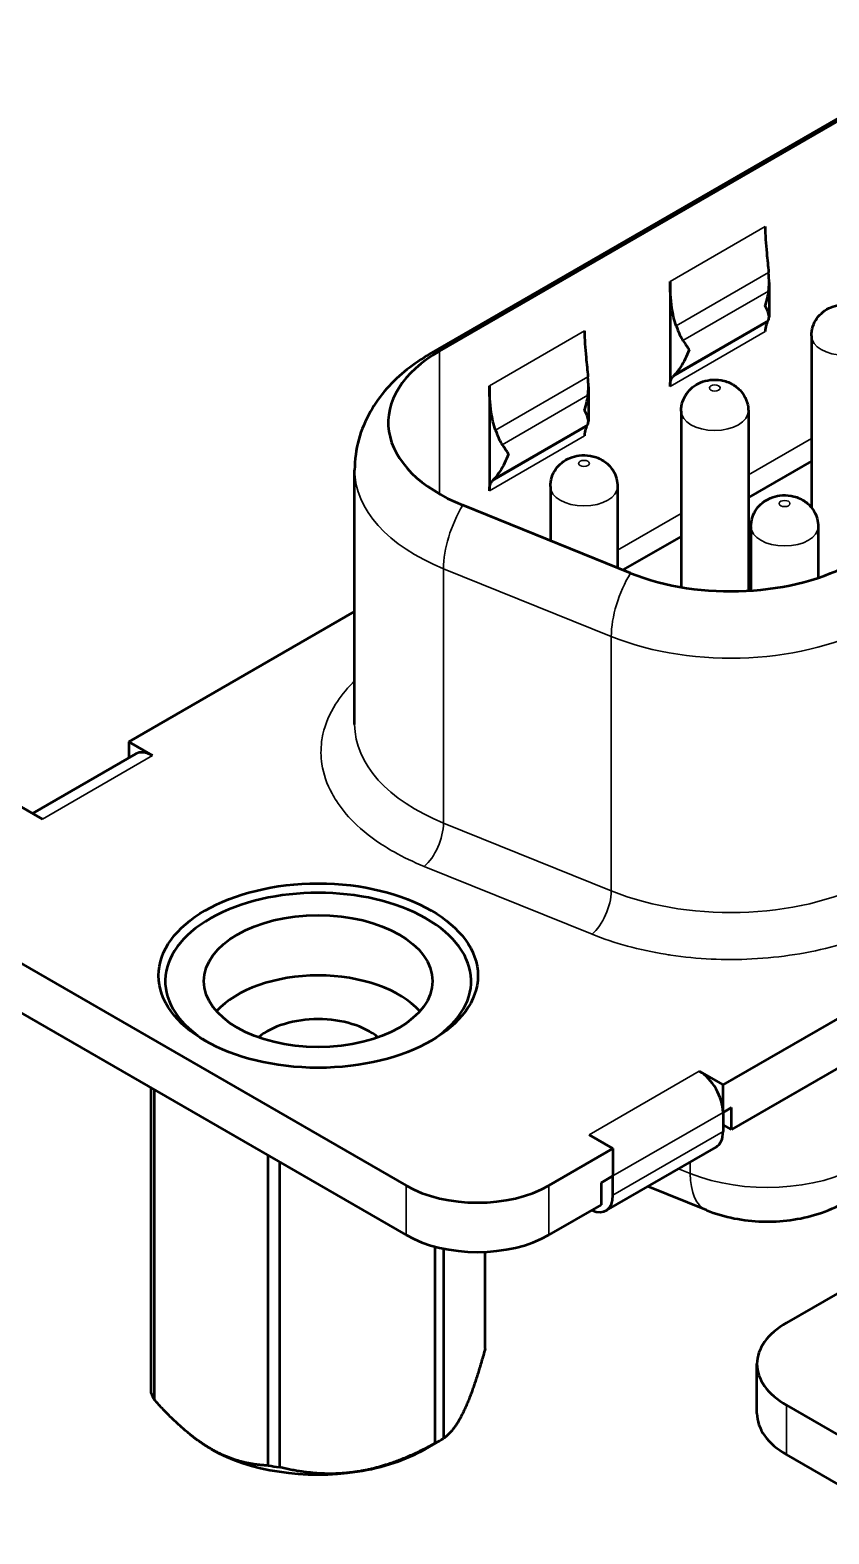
# Model space of a CAD drawing. Header units: millimetres. Extents: x 845 to 2568, y -211 to 570.
# Drawn here: x 1499.98 to 1511.86, y 431.6 to 453.97 of the extents above; entities that cross this region are included whole.
import ezdxf

# ---------------------------------------------------------------- set-up
doc = ezdxf.new("R2010")
doc.units = ezdxf.units.MM
doc.header["$LTSCALE"] = 2
doc.layers.add('외형선(ISO)', color=7, linetype='Continuous', lineweight=50)
doc.layers.add('좁은 외형선(ISO)', color=7, linetype='Continuous', lineweight=35)

msp = doc.modelspace()

# ---------------------------------------------------------------- linework, layer by layer
at = {"layer": '외형선(ISO)'}
for p, q in [((1505.9252, 449.1515), (1514.1984, 453.928)), ((1506.0717, 449.1967), (1514.3448, 453.9732)), ((1509.5012, 450.233), (1509.5012, 448.6717)), ((1510.974, 450.2164), (1510.974, 449.7066)), ((1511.6033, 449.4253), (1511.6033, 446.8729)), ((1506.8142, 448.6816), (1506.8142, 447.1204)), ((1508.2869, 448.6651), (1508.2869, 448.1553)), ((1509.6658, 448.3067), (1509.6658, 445.6874)), ((1510.6658, 448.3067), (1510.6658, 445.6329)), ((1504.8102, 443.6445), (1504.8102, 447.4281)), ((1511.6033, 447.5614), (1510.6658, 447.0202)), ((1507.7213, 447.184), (1507.7213, 446.3791)), ((1508.7213, 447.184), (1508.7213, 445.9748)), ((1508.9142, 445.8968), (1506.4189, 446.9056)), ((1510.2896, 438.2822), (1524.7641, 446.639)), ((1510.7053, 446.588), (1510.7053, 445.6353)), ((1511.7053, 446.588), (1511.7053, 445.8264)), ((1509.6658, 446.4428), (1508.8001, 445.943)), ((1524.6403, 445.8327), (1510.4133, 437.6188)), ((1504.8102, 445.3248), (1501.4507, 443.3853)), ((1501.4507, 443.3853), (1501.8043, 443.1811)), ((1501.4507, 443.3853), (1501.4507, 443.1461)), ((1501.5543, 443.2059), (1500.0209, 442.3206)), ((1500.1674, 442.2361), (1499.8138, 442.4402)), ((1498.8592, 440.6643), (1505.5767, 436.7859)), ((1505.5767, 436.0511), (1498.8592, 439.9294)), ((1509.936, 438.4863), (1510.2896, 438.2822)), ((1501.7847, 433.6973), (1501.7847, 438.2404)), ((1501.8291, 438.2148), (1501.8291, 433.6016)), ((1510.2896, 437.8739), (1510.2896, 438.2822)), ((1510.4133, 437.9454), (1510.2896, 437.8739)), ((1510.2896, 437.8739), (1510.2896, 437.5881)), ((1510.4133, 437.6188), (1510.4133, 437.9454)), ((1508.6526, 437.3371), (1508.2991, 437.5412)), ((1510.4133, 437.6188), (1510.2896, 437.6902)), ((1507.698, 436.7859), (1508.6526, 437.3371)), ((1508.5491, 436.4142), (1510.186, 437.3593)), ((1508.6526, 437.3371), (1508.6526, 436.9288)), ((1503.5261, 432.6218), (1503.5261, 437.235)), ((1503.6918, 437.1393), (1503.6918, 432.5962)), ((1508.6526, 436.9288), (1508.4759, 436.8268)), ((1508.6526, 436.643), (1508.6526, 436.9288)), ((1508.4759, 436.8268), (1508.4759, 436.5002)), ((1510.0414, 436.4214), (1509.1711, 436.7733)), ((1508.4759, 436.5002), (1507.698, 436.0511)), ((1506.01, 432.9548), (1506.01, 435.8768)), ((1506.1313, 435.8482), (1506.1313, 433.0248)), ((1506.7525, 434.3633), (1506.7525, 435.8)), ((1512.1882, 435.2958), (1511.2336, 434.7447)), ((1510.7942, 433.3975), (1510.7942, 434.1323)), ((1511.2336, 433.5199), (1517.9511, 429.6416)), ((1505.8596, 432.8668), (1506.0717, 432.9892)), ((1517.9511, 428.9067), (1511.2336, 432.7851))]:
    msp.add_line(p, q, dxfattribs=at)
for centre, major_axis, ratio, start_param, end_param in [((1510.774, 450.6474), (-0.1302, 0.6953), 0.218386, 3.746559, 4.2564043), ((1510.774, 449.4941), (0.1953, 0.2135), 0.2019062, 5.5517915, 5.7631479), ((1509.6426, 449.9942), (-0.1302, 0.6953), 0.218386, 2.1802648, 2.6901101), ((1507.9102, 448.1352), (-2.6, 0), 0.5773503, 5.4977871, 7.2431164), ((1508.0869, 449.096), (-0.1302, 0.6953), 0.218386, 3.746559, 4.2564043), ((1509.6426, 448.8409), (0.1953, 0.2135), 0.2019062, 1.656315, 1.8676714), ((1508.0869, 447.9427), (0.1953, 0.2135), 0.2019062, 5.5517915, 5.7631479), ((1506.9556, 448.4428), (-0.1302, 0.6953), 0.218386, 2.1802648, 2.6901101), ((1506.9556, 447.2895), (0.1953, 0.2135), 0.2019062, 1.656315, 1.8676714), ((1510.4055, 447.1264), (-2.6, 0), 0.5773503, 0.9599311, 2.3561945), ((1501.8043, 442.7729), (-0.25, 0.433), 0.5773503, 5.4977871, 6.2831853), ((1504.2686, 439.8274), (2.275, 0), 0.5773503, 5.5195305, 10.1884328), ((1504.2686, 438.9292), (-1.7, 0), 0.5773503, 3.616819, 5.807959), ((1504.2686, 438.637), (-1.08, 0), 0.5773503, 3.7451263, 5.6796516), ((1509.936, 438.078), (0.25, -0.433), 0.5773503, 0.7853982, 2.3561945), ((1509.936, 437.7923), (0.25, -0.433), 0.5773503, 0, 0.7853982), ((1506.6374, 437.3983), (1.5, 0), 0.5773503, 3.9269908, 5.4977871), ((1508.2991, 436.8472), (0.25, -0.433), 0.5773503, 5.6035746, 7.0685835), ((1506.6374, 436.6635), (1.5, 0), 0.5773503, 3.9269908, 5.4977871), ((1512.2942, 434.1323), (-1.5, 0), 0.5773503, 5.4977871, 7.0685835), ((1504.2686, 434.0303), (-2.55, 0), 0.5773503, 0.2281579, 0.2954408), ((1512.2942, 433.3975), (-1.5, 0), 0.5773503, 0, 0.7853982), ((1504.2686, 433.7853), (-2.25, 0), 0.5773503, 0.7853982, 1.8325957), ((1504.2686, 433.7853), (-2.25, 0), 0.5773503, 1.8325957, 2.3561945), ((1504.2686, 434.0303), (-2.55, 0), 0.5773503, 2.322553, 2.3898359), ((1504.2686, 434.0303), (-2.55, 0), 0.5773503, 1.2753555, 1.3426384)]:
    msp.add_ellipse(centre, major_axis=major_axis, ratio=ratio, start_param=start_param, end_param=end_param, dxfattribs=at)
for centre, major_axis in [((1504.2686, 439.909), (2.375, 0)), ((1504.2686, 439.8274), (1.7, 0))]:
    msp.add_ellipse(centre, major_axis=major_axis, ratio=0.5773503, dxfattribs=at)
for points, knots in [([(1510.9154, 451.0495), (1510.9154, 450.9297), (1510.9244, 450.7947), (1510.9483, 450.5602), (1510.961, 450.4639), (1510.9676, 450.3667)], [0, 0, 0, 0, 0.044007796, 0.044007796, 0.073748981, 0.073748981, 0.073748981, 0.073748981]), ([(1509.5926, 449.5729), (1509.5624, 449.6564), (1509.5431, 449.749), (1509.5085, 449.9772), (1509.5012, 450.1132), (1509.5012, 450.233)], [0.148006535, 0.148006535, 0.148006535, 0.148006535, 0.17774772, 0.17774772, 0.221755516, 0.221755516, 0.221755516, 0.221755516]), ([(1510.9649, 449.6598), (1510.9727, 449.6781), (1510.9751, 449.6974), (1510.97, 449.7634), (1510.9469, 449.8157), (1510.9154, 449.8703)], [-0.043815364, -0.043815364, -0.043815364, -0.043815364, -0.029927728, -0.029927728, 0, 0, 0, 0]), ([(1511.6033, 449.4253), (1511.6033, 449.4731), (1511.6113, 449.5207), (1511.6401, 449.6093), (1511.6614, 449.6496), (1511.713, 449.7234), (1511.744, 449.7544), (1511.8143, 449.8112), (1511.8532, 449.8326), (1511.9405, 449.87), (1511.9876, 449.8813), (1512.0894, 449.8942), (1512.1437, 449.893), (1512.2556, 449.8732), (1512.3134, 449.8555), (1512.4215, 449.7909), (1512.4705, 449.7527), (1512.5439, 449.6535), (1512.5705, 449.6038), (1512.5974, 449.5081), (1512.6033, 449.4668), (1512.6033, 449.4253)], [3.9269908, 3.9269908, 3.9269908, 3.9269908, 4.1124002, 4.1124002, 4.3104214, 4.3104214, 4.5478299, 4.5478299, 4.8593371, 4.8593371, 5.2824853, 5.2824853, 5.7958812, 5.7958812, 6.2997898, 6.2997898, 6.665187, 6.665187, 6.9078601, 6.9078601, 7.0685835, 7.0685835, 7.0685835, 7.0685835]), ([(1510.9481, 449.6267), (1510.9423, 449.6163), (1510.9363, 449.6037), (1510.9213, 449.5604), (1510.9154, 449.5245), (1510.9154, 449.4882)], [-0.020053326, -0.020053326, -0.020053326, -0.020053326, -0.013347747, -0.013347747, 0, 0, 0, 0]), ([(1508.2284, 449.4981), (1508.2284, 449.3784), (1508.2374, 449.2433), (1508.2613, 449.0089), (1508.274, 448.9126), (1508.2806, 448.8154)], [0, 0, 0, 0, 0.044007796, 0.044007796, 0.073748981, 0.073748981, 0.073748981, 0.073748981]), ([(1509.784, 449.2171), (1509.7525, 449.126), (1509.7072, 449.0343), (1509.6324, 448.9222), (1509.6074, 448.8898), (1509.5829, 448.8619)], [-0.190011881, -0.190011881, -0.190011881, -0.190011881, -0.160084153, -0.160084153, -0.146196517, -0.146196517, -0.146196517, -0.146196517]), ([(1505.9252, 449.1515), (1505.8082, 449.0839), (1505.6957, 449.0084), (1505.4825, 448.839), (1505.3817, 448.745), (1505.1969, 448.5355), (1505.1128, 448.42), (1504.9702, 448.1665), (1504.9117, 448.0284), (1504.8316, 447.7363), (1504.8102, 447.5823), (1504.8102, 447.4281)], [1.57079633, 1.57079633, 1.57079633, 1.57079633, 1.72787596, 1.72787596, 1.88495559, 1.88495559, 2.04203522, 2.04203522, 2.19911486, 2.19911486, 2.35619449, 2.35619449, 2.35619449, 2.35619449]), ([(1509.5012, 448.6717), (1509.5012, 448.7021), (1509.5049, 448.7326), (1509.5207, 448.7806), (1509.5309, 448.7995), (1509.5442, 448.8161)], [0.150371241, 0.150371241, 0.150371241, 0.150371241, 0.161544156, 0.161544156, 0.170262791, 0.170262791, 0.170262791, 0.170262791]), ([(1509.6658, 448.3067), (1509.6658, 448.3545), (1509.6738, 448.4021), (1509.7026, 448.4907), (1509.7239, 448.531), (1509.7755, 448.6048), (1509.8066, 448.6358), (1509.8768, 448.6926), (1509.9158, 448.714), (1510.003, 448.7514), (1510.0501, 448.7627), (1510.152, 448.7756), (1510.2063, 448.7744), (1510.3181, 448.7546), (1510.3759, 448.7369), (1510.4841, 448.6723), (1510.5331, 448.6341), (1510.6064, 448.5349), (1510.633, 448.4852), (1510.6599, 448.3895), (1510.6658, 448.3482), (1510.6658, 448.3067)], [3.9269908, 3.9269908, 3.9269908, 3.9269908, 4.1124002, 4.1124002, 4.3104214, 4.3104214, 4.5478299, 4.5478299, 4.8593371, 4.8593371, 5.2824853, 5.2824853, 5.7958812, 5.7958812, 6.2997898, 6.2997898, 6.665187, 6.665187, 6.9078601, 6.9078601, 7.0685835, 7.0685835, 7.0685835, 7.0685835]), ([(1506.9056, 448.0215), (1506.8754, 448.1051), (1506.8561, 448.1976), (1506.8215, 448.4258), (1506.8142, 448.5619), (1506.8142, 448.6816)], [0.148006535, 0.148006535, 0.148006535, 0.148006535, 0.17774772, 0.17774772, 0.221755516, 0.221755516, 0.221755516, 0.221755516]), ([(1508.2778, 448.1084), (1508.2857, 448.1267), (1508.2881, 448.146), (1508.283, 448.2121), (1508.2599, 448.2643), (1508.2284, 448.3189)], [-0.043815364, -0.043815364, -0.043815364, -0.043815364, -0.029927728, -0.029927728, 0, 0, 0, 0]), ([(1508.2611, 448.0753), (1508.2553, 448.065), (1508.2493, 448.0524), (1508.2343, 448.0091), (1508.2284, 447.9732), (1508.2284, 447.9369)], [-0.020053326, -0.020053326, -0.020053326, -0.020053326, -0.013347747, -0.013347747, 0, 0, 0, 0]), ([(1507.097, 447.6658), (1507.0655, 447.5747), (1507.0202, 447.4829), (1506.9454, 447.3708), (1506.9204, 447.3384), (1506.8959, 447.3106)], [-0.190011881, -0.190011881, -0.190011881, -0.190011881, -0.160084153, -0.160084153, -0.146196517, -0.146196517, -0.146196517, -0.146196517]), ([(1507.7213, 447.184), (1507.7213, 447.2318), (1507.7293, 447.2795), (1507.7581, 447.3681), (1507.7794, 447.4083), (1507.8309, 447.4821), (1507.862, 447.5131), (1507.9323, 447.5699), (1507.9712, 447.5913), (1508.0585, 447.6287), (1508.1056, 447.64), (1508.2074, 447.6529), (1508.2617, 447.6517), (1508.3735, 447.6319), (1508.4314, 447.6142), (1508.5395, 447.5496), (1508.5885, 447.5115), (1508.6619, 447.4122), (1508.6885, 447.3625), (1508.7153, 447.2668), (1508.7213, 447.2255), (1508.7213, 447.184)], [3.9269908, 3.9269908, 3.9269908, 3.9269908, 4.1124002, 4.1124002, 4.3104214, 4.3104214, 4.5478299, 4.5478299, 4.8593371, 4.8593371, 5.2824853, 5.2824853, 5.7958812, 5.7958812, 6.2997898, 6.2997898, 6.665187, 6.665187, 6.9078601, 6.9078601, 7.0685835, 7.0685835, 7.0685835, 7.0685835]), ([(1506.8142, 447.1204), (1506.8142, 447.1508), (1506.8179, 447.1813), (1506.8337, 447.2293), (1506.8439, 447.2482), (1506.8572, 447.2648)], [0.150371241, 0.150371241, 0.150371241, 0.150371241, 0.161544156, 0.161544156, 0.170262791, 0.170262791, 0.170262791, 0.170262791]), ([(1510.7053, 446.588), (1510.7053, 446.6358), (1510.7133, 446.6834), (1510.7421, 446.772), (1510.7633, 446.8122), (1510.8149, 446.8861), (1510.846, 446.9171), (1510.9163, 446.9738), (1510.9552, 446.9953), (1511.0424, 447.0327), (1511.0896, 447.044), (1511.1914, 447.0568), (1511.2457, 447.0557), (1511.3575, 447.0358), (1511.4153, 447.0182), (1511.5235, 446.9536), (1511.5725, 446.9154), (1511.6459, 446.8162), (1511.6724, 446.7665), (1511.6993, 446.6708), (1511.7053, 446.6294), (1511.7053, 446.588)], [3.9269908, 3.9269908, 3.9269908, 3.9269908, 4.1124002, 4.1124002, 4.3104214, 4.3104214, 4.5478299, 4.5478299, 4.8593371, 4.8593371, 5.2824853, 5.2824853, 5.7958812, 5.7958812, 6.2997898, 6.2997898, 6.665187, 6.665187, 6.9078601, 6.9078601, 7.0685835, 7.0685835, 7.0685835, 7.0685835]), ([(1510.0414, 436.4214), (1510.179, 436.3658), (1510.3171, 436.3261), (1510.5941, 436.2711), (1510.7329, 436.2558), (1511.0108, 436.2474), (1511.1498, 436.2543), (1511.4273, 436.2913), (1511.5657, 436.3213), (1511.8416, 436.4096), (1511.9793, 436.4677), (1512.1157, 436.5465)], [3.3161256, 3.3161256, 3.3161256, 3.3161256, 3.5953783, 3.5953783, 3.8746309, 3.8746309, 4.1538836, 4.1538836, 4.4331363, 4.4331363, 4.712389, 4.712389, 4.712389, 4.712389])]:
    msp.add_open_spline(points, degree=3, knots=knots, dxfattribs=at)
for points in [[(1510.9154, 449.8703), (1510.939, 449.9385), (1510.9579, 450.0142), (1510.9674, 450.0916)], [(1509.6935, 449.3561), (1509.7291, 449.3048), (1509.7604, 449.258), (1509.784, 449.2171)], [(1508.2284, 448.3189), (1508.252, 448.3871), (1508.2709, 448.4629), (1508.2804, 448.5403)], [(1507.0064, 447.8048), (1507.0421, 447.7534), (1507.0734, 447.7067), (1507.097, 447.6658)]]:
    msp.add_open_spline(points, degree=3, dxfattribs=at)
for points, weights in [([(1506.7525, 434.3633), (1506.5875, 433.7628), (1506.4419, 433.4491)], [2.60416666636, 2.77777777744, 2.77777777744]), ([(1502.6776, 432.8668), (1502.2798, 433.0964), (1501.8291, 433.6016)], [2.77777777744, 2.77777777744, 2.60416666637]), ([(1506.4419, 433.4491), (1506.2963, 433.1354), (1506.1313, 433.0248)], [2.77777777744, 2.77777777744, 2.60416666637]), ([(1503.5261, 432.6218), (1503.0753, 432.6371), (1502.6776, 432.8668)], [2.60416666636, 2.77777777744, 2.77777777744]), ([(1506.01, 432.9548), (1505.3942, 432.6146), (1504.8509, 432.5305)], [2.60416666636, 2.77777777744, 2.77777777744]), ([(1504.8509, 432.5305), (1504.3076, 432.4465), (1503.6918, 432.5962)], [2.77777777744, 2.77777777744, 2.60416666637])]:
    msp.add_rational_spline(points, weights, degree=2, dxfattribs=at)
at = {"layer": '좁은 외형선(ISO)'}
for p, q in [((1510.9154, 451.0495), (1509.5012, 450.233)), ((1510.9676, 450.3667), (1509.5926, 449.5729)), ((1510.9674, 450.0916), (1509.6935, 449.3561)), ((1509.5442, 448.8161), (1510.9481, 449.6267)), ((1509.5829, 448.8619), (1510.9649, 449.6598)), ((1508.2284, 449.4981), (1506.8142, 448.6816)), ((1509.5012, 448.6717), (1510.9154, 449.4882)), ((1506.0717, 447.0738), (1506.0717, 449.1967)), ((1508.2806, 448.8154), (1506.9056, 448.0215)), ((1508.2804, 448.5403), (1507.0064, 447.8048)), ((1506.8572, 447.2648), (1508.2611, 448.0753)), ((1506.8959, 447.3106), (1508.2778, 448.1084)), ((1506.8142, 447.1204), (1508.2284, 447.9369)), ((1511.6033, 447.8996), (1510.6658, 447.3584)), ((1509.6658, 446.781), (1508.7213, 446.2357)), ((1506.1321, 442.1784), (1506.1321, 445.962)), ((1506.1321, 445.962), (1508.6274, 444.9532)), ((1508.6274, 444.9532), (1508.6274, 441.1696)), ((1501.8043, 443.1811), (1500.1674, 442.2361)), ((1506.1321, 442.1784), (1508.6274, 441.1696)), ((1508.3407, 440.5249), (1505.8453, 441.5337)), ((1508.2991, 437.5412), (1509.936, 438.4863)), ((1508.6526, 436.9288), (1510.2896, 437.8739)), ((1510.2896, 437.5881), (1508.6526, 436.643)), ((1509.8029, 437.138), (1509.8029, 436.9664)), ((1509.8029, 436.9664), (1509.6281, 437.0371)), ((1505.5767, 436.7859), (1505.5767, 436.0511)), ((1507.698, 436.0511), (1507.698, 436.7859)), ((1511.2336, 432.7851), (1511.2336, 433.5199))]:
    msp.add_line(p, q, dxfattribs=at)
for centre, major_axis, ratio, start_param, end_param in [((1512.1033, 449.4253), (0.5, 0), 0.5773503, 3.1415927, 6.2831853), ((1506.4252, 448.2855), (-0.5, 0.866), 0.5773503, 6.0213859, 6.2831853), ((1510.1658, 448.3067), (0.5, 0), 0.5773503, 3.1415927, 6.2831853), ((1507.9102, 447.4281), (-3.1, 0), 0.5773503, 0, 0.9599311), ((1508.2213, 447.184), (0.5, 0), 0.5773503, 3.1415927, 6.2831853), ((1506.7057, 446.435), (0.3748, 0.9271), 0.4683232, 1.2357167, 2.2829142), ((1511.2053, 446.588), (0.5, 0), 0.5773503, 3.1415927, 6.2831853), ((1509.201, 445.4262), (0.3748, 0.9271), 0.4683232, 1.2357167, 2.2829142), ((1510.4055, 446.4193), (-3.1, 0), 0.5773503, 0.9599311, 2.3561945), ((1507.9102, 443.6445), (-3.1, 0), 0.5773503, 0, 0.9599311), ((1505.8453, 441.9419), (-0.1874, -0.4636), 0.4683232, 0.7121179, 2.2829142), ((1510.4055, 442.6357), (3.1, 0), 0.5773503, 4.1015237, 5.4977871), ((1508.3407, 440.9331), (-0.1874, -0.4636), 0.4683232, 0.7121179, 2.2829142), ((1510.95, 437.9123), (2, 0), 0.5773503, 4.1015237, 5.4977871), ((1510.4912, 437.534), (-0.4498, -1.1125), 0.4683232, 5.4245069, 6.2831853)]:
    msp.add_ellipse(centre, major_axis=major_axis, ratio=ratio, start_param=start_param, end_param=end_param, dxfattribs=at)
for centre in [(1510.1658, 448.6496), (1508.2213, 447.5269), (1511.2053, 446.9309)]:
    msp.add_ellipse(centre, major_axis=(0.08, 0), ratio=0.5773503, dxfattribs=at)
for points, knots in [([(1505.8453, 441.5337), (1505.6857, 441.5982), (1505.5365, 441.6696), (1505.3977, 441.7477), (1505.3514, 441.7737), (1505.3074, 441.7998), (1505.2624, 441.8281), (1505.0824, 441.9409), (1504.9254, 442.0642), (1504.7925, 442.197), (1504.6928, 442.2967), (1504.6083, 442.4002), (1504.5386, 442.5077), (1504.5154, 442.5435), (1504.4933, 442.5807), (1504.474, 442.6165), (1504.3966, 442.7594), (1504.3465, 442.906), (1504.3239, 443.0551), (1504.3069, 443.167), (1504.3057, 443.2787), (1504.3201, 443.3904), (1504.3249, 443.4277), (1504.3313, 443.4641), (1504.3398, 443.5021), (1504.3737, 443.6543), (1504.4364, 443.803), (1504.5273, 443.9471), (1504.5954, 444.0552), (1504.6785, 444.1592), (1504.7763, 444.2591), (1504.7873, 444.2704), (1504.7987, 444.2817), (1504.8102, 444.293)], [0, 0, 0, 0, 0.09375, 0.09375, 0.09375, 0.125, 0.125, 0.125, 0.25, 0.25, 0.25, 0.34375, 0.34375, 0.34375, 0.375, 0.375, 0.375, 0.5, 0.5, 0.5, 0.59375, 0.59375, 0.59375, 0.625, 0.625, 0.625, 0.75, 0.75, 0.75, 0.84375, 0.84375, 0.84375, 0.85433225, 0.85433225, 0.85433225, 0.85433225]), ([(1512.9511, 440.7578), (1512.6794, 440.601), (1512.3727, 440.4728), (1512.0314, 440.373), (1512.0086, 440.3664), (1511.9872, 440.3603), (1511.9626, 440.3535), (1511.5692, 440.2445), (1511.154, 440.1789), (1510.7193, 440.1569), (1510.3117, 440.1363), (1509.9102, 440.1553), (1509.5147, 440.2136), (1509.4884, 440.2175), (1509.4603, 440.2219), (1509.4357, 440.2259), (1509.0417, 440.2895), (1508.6767, 440.3891), (1508.3407, 440.5249)], [0, 0, 0, 0, 0.234375, 0.234375, 0.234375, 0.25, 0.25, 0.25, 0.5, 0.5, 0.5, 0.734375, 0.734375, 0.734375, 0.75, 0.75, 0.75, 1, 1, 1, 1])]:
    msp.add_open_spline(points, degree=3, knots=knots, dxfattribs=at)

doc.saveas('drawing.dxf')
